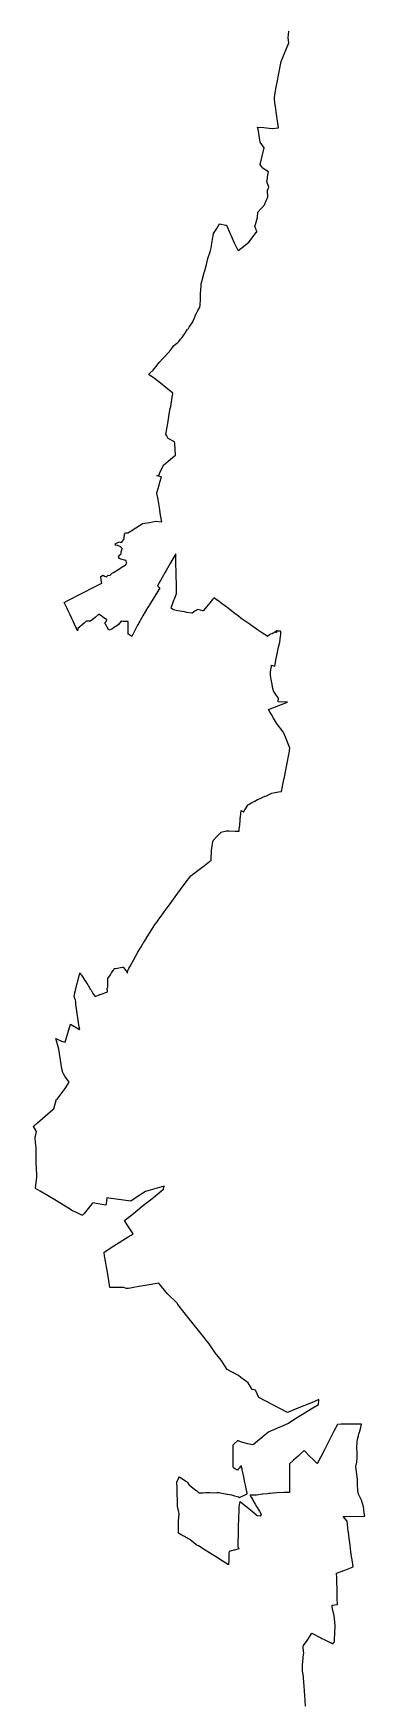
# Model space of a CAD drawing. Header units: metres. Extents: x 0 to 561379, y 0 to 4092696.
# Drawn here: x 323012 to 332058, y 2038706 to 2084111 of the extents above; entities that cross this region are included whole.
import ezdxf

# ---------------------------------------------------------------- set-up
doc = ezdxf.new("R2010")
doc.units = ezdxf.units.M
doc.layers.add('DISTRICT BOUNDRY', color=86, linetype='Continuous')

msp = doc.modelspace()

# ---------------------------------------------------------------- linework, layer by layer
at = {"layer": 'DISTRICT BOUNDRY'}
msp.add_polyline3d([(330439, 2038502, 0), (330422, 2038789, 0), (330417, 2038911, 0), (330404, 2039054, 0), (330400, 2039139, 0), (330389, 2039302, 0), (330376, 2039364, 0), (330356, 2039456, 0), (330360, 2039590, 0), (330360, 2039622, 0), (330384, 2039917, 0), (330398, 2039941, 0), (330390, 2040009, 0), (330382, 2040094, 0), (330379, 2040120, 0), (330389, 2040154, 0), (330487, 2040295, 0), (330611, 2040490, 0), (330839, 2040375, 0), (330860, 2040365, 0), (330888, 2040350, 0), (330935, 2040327, 0), (331135, 2040231, 0), (331190, 2040205, 0), (331209, 2040227, 0), (331230, 2040253, 0), (331235, 2040328, 0), (331246, 2040482, 0), (331248, 2040713, 0), (331222, 2040970, 0), (331190, 2041115, 0), (331169, 2041213, 0), (331167, 2041257, 0), (331315, 2041274, 0), (331309, 2041434, 0), (331308, 2041491, 0), (331307, 2041509, 0), (331304, 2041629, 0), (331304, 2041629, 0), (331304, 2041658, 0), (331303, 2041714, 0), (331302, 2041754, 0), (331300, 2041836, 0), (331296, 2041997, 0), (331291, 2042125, 0), (331516, 2042209, 0), (331693, 2042279, 0), (331739, 2042298, 0), (331730, 2042367, 0), (331729, 2042376, 0), (331711, 2042494, 0), (331697, 2042585, 0), (331682, 2042706, 0), (331658, 2042895, 0), (331634, 2043080, 0), (331613, 2043243, 0), (331610, 2043270, 0), (331597, 2043369, 0), (331575, 2043543, 0), (331465, 2043671, 0), (331533, 2043673, 0), (332058, 2043686, 0), (332055, 2043709, 0), (332035, 2043847, 0), (332020, 2043952, 0), (332019, 2043965, 0), (332019, 2043968, 0), (331968, 2044116, 0), (331886, 2044279, 0), (331886, 2044279, 0), (331873, 2044369, 0), (331861, 2044558, 0), (331860, 2044635, 0), (331859, 2044694, 0), (331845, 2044820, 0), (331844, 2044832, 0), (331814, 2045028, 0), (331816, 2045040, 0), (331838, 2045158, 0), (331855, 2045286, 0), (331852, 2045375, 0), (331849, 2045432, 0), (331843, 2045531, 0), (331854, 2045710, 0), (331853, 2045714, 0), (331865, 2045772, 0), (331887, 2045875, 0), (331898, 2045928, 0), (331911, 2045972, 0), (331947, 2046099, 0), (331973, 2046194, 0), (331962, 2046194, 0), (331893, 2046193, 0), (331838, 2046193, 0), (331719, 2046192, 0), (331618, 2046190, 0), (331425, 2046187, 0), (331417, 2046187, 0), (331411, 2046187, 0), (331317, 2046186, 0), (331219, 2046000, 0), (331130, 2045832, 0), (331126, 2045822, 0), (331047, 2045670, 0), (330956, 2045494, 0), (330859, 2045304, 0), (330788, 2045166, 0), (330764, 2045120, 0), (330759, 2045118, 0), (330651, 2045225, 0), (330554, 2045322, 0), (330430, 2045444, 0), (330402, 2045472, 0), (330398, 2045468, 0), (330313, 2045387, 0), (330238, 2045317, 0), (330118, 2045205, 0), (330005, 2045105, 0), (330009, 2044928, 0), (330008, 2044732, 0), (330006, 2044495, 0), (330006, 2044352, 0), (330003, 2044335, 0), (330003, 2044332, 0), (329949, 2044329, 0), (329848, 2044324, 0), (329661, 2044315, 0), (329571, 2044308, 0), (329558, 2044307, 0), (329479, 2044301, 0), (329449, 2044299, 0), (329407, 2044296, 0), (329273, 2044286, 0), (329256, 2044284, 0), (329163, 2044268, 0), (329106, 2044259, 0), (329084, 2044255, 0), (329012, 2044255, 0), (329009, 2044255, 0), (328934, 2044255, 0), (328930, 2044255, 0), (328933, 2044247, 0), (328937, 2044233, 0), (328954, 2044209, 0), (328956, 2044205, 0), (328993, 2044142, 0), (329006, 2044120, 0), (329072, 2044008, 0), (329107, 2043947, 0), (329183, 2043818, 0), (329230, 2043734, 0), (329235, 2043724, 0), (329208, 2043679, 0), (329130, 2043693, 0), (329128, 2043694, 0), (329125, 2043694, 0), (329004, 2043792, 0), (328997, 2043797, 0), (328671, 2044060, 0), (328648, 2044080, 0), (328647, 2044078, 0), (328641, 2044046, 0), (328632, 2043996, 0), (328621, 2043937, 0), (328609, 2043538, 0), (328608, 2043483, 0), (328602, 2043190, 0), (328596, 2042958, 0), (328594, 2042943, 0), (328596, 2042859, 0), (328624, 2042791, 0), (328506, 2042759, 0), (328484, 2042753, 0), (328356, 2042716, 0), (328353, 2042675, 0), (328345, 2042495, 0), (328337, 2042352, 0), (328093, 2042511, 0), (328057, 2042534, 0), (327705, 2042758, 0), (327520, 2042875, 0), (327455, 2042903, 0), (327324, 2043016, 0), (327297, 2043035, 0), (327285, 2043043, 0), (327169, 2043109, 0), (327142, 2043125, 0), (327068, 2043166, 0), (326972, 2043219, 0), (326973, 2043255, 0), (326973, 2043277, 0), (326977, 2043549, 0), (326994, 2043742, 0), (326992, 2043758, 0), (326985, 2043792, 0), (326949, 2043954, 0), (326951, 2044060, 0), (326951, 2044084, 0), (326941, 2044315, 0), (326936, 2044458, 0), (326929, 2044614, 0), (326977, 2044712, 0), (327000, 2044759, 0), (327173, 2044635, 0), (327191, 2044628, 0), (327218, 2044596, 0), (327261, 2044542, 0), (327267, 2044535, 0), (327321, 2044492, 0), (327424, 2044410, 0), (327468, 2044378, 0), (327530, 2044320, 0), (327611, 2044317, 0), (327642, 2044323, 0), (327719, 2044325, 0), (327816, 2044326, 0), (327838, 2044324, 0), (327937, 2044323, 0), (328021, 2044330, 0), (328078, 2044326, 0), (328088, 2044324, 0), (328125, 2044318, 0), (328161, 2044312, 0), (328207, 2044303, 0), (328297, 2044284, 0), (328311, 2044285, 0), (328419, 2044264, 0), (328481, 2044243, 0), (328505, 2044239, 0), (328536, 2044228, 0), (328542, 2044229, 0), (328617, 2044206, 0), (328637, 2044195, 0), (328827, 2044283, 0), (328850, 2044296, 0), (328852, 2044297, 0), (328846, 2044322, 0), (328843, 2044339, 0), (328838, 2044363, 0), (328835, 2044382, 0), (328805, 2044526, 0), (328788, 2044602, 0), (328756, 2044755, 0), (328714, 2044951, 0), (328710, 2044970, 0), (328697, 2045028, 0), (328691, 2045059, 0), (328662, 2045026, 0), (328642, 2045003, 0), (328608, 2044963, 0), (328586, 2044938, 0), (328501, 2044983, 0), (328475, 2044996, 0), (328472, 2045027, 0), (328470, 2045204, 0), (328469, 2045376, 0), (328468, 2045428, 0), (328466, 2045570, 0), (328465, 2045600, 0), (328465, 2045619, 0), (328466, 2045623, 0), (328489, 2045644, 0), (328598, 2045742, 0), (328603, 2045746, 0), (328621, 2045736, 0), (328658, 2045715, 0), (328696, 2045706, 0), (328720, 2045700, 0), (328859, 2045667, 0), (328998, 2045634, 0), (329019, 2045645, 0), (329078, 2045694, 0), (329130, 2045737, 0), (329274, 2045856, 0), (329296, 2045874, 0), (329430, 2045985, 0), (329556, 2046038, 0), (329601, 2046057, 0), (329676, 2046088, 0), (329776, 2046130, 0), (329980, 2046218, 0), (330149, 2046334, 0), (330402, 2046493, 0), (330592, 2046607, 0), (330795, 2046729, 0), (330807, 2046838, 0), (330809, 2046861, 0), (330601, 2046776, 0), (330235, 2046628, 0), (329951, 2046512, 0), (329168, 2046917, 0), (329076, 2047116, 0), (328982, 2047138, 0), (328873, 2047316, 0), (328677, 2047464, 0), (328611, 2047519, 0), (328302, 2047684, 0), (328162, 2047910, 0), (328137, 2047937, 0), (327979, 2048134, 0), (327817, 2048382, 0), (327696, 2048527, 0), (327677, 2048550, 0), (327487, 2048786, 0), (327487, 2048787, 0), (327302, 2049019, 0), (327130, 2049236, 0), (326961, 2049455, 0), (326937, 2049486, 0), (326671, 2049741, 0), (326469, 2049997, 0), (326439, 2050033, 0), (326065, 2049968, 0), (325897, 2049944, 0), (325700, 2049909, 0), (325670, 2049903, 0), (325663, 2049902, 0), (325600, 2049890, 0), (325556, 2049893, 0), (325527, 2049900, 0), (325476, 2049913, 0), (325448, 2049917, 0), (325283, 2049916, 0), (325244, 2049916, 0), (325218, 2049915, 0), (325103, 2049913, 0), (325043, 2050278, 0), (324966, 2050738, 0), (324960, 2050773, 0), (324944, 2050880, 0), (325215, 2051051, 0), (325603, 2051294, 0), (325688, 2051345, 0), (325741, 2051376, 0), (325593, 2051598, 0), (325499, 2051745, 0), (325743, 2051936, 0), (325986, 2052134, 0), (326291, 2052374, 0), (326530, 2052567, 0), (326563, 2052600, 0), (326570, 2052620, 0), (326576, 2052636, 0), (326585, 2052684, 0), (326072, 2052538, 0), (325852, 2052389, 0), (325677, 2052271, 0), (325076, 2052351, 0), (325020, 2052358, 0), (324998, 2052196, 0), (324993, 2052161, 0), (324629, 2052221, 0), (324628, 2052220, 0), (324618, 2052208, 0), (324405, 2051937, 0), (324395, 2051924, 0), (324374, 2051905, 0), (324353, 2051888, 0), (324351, 2051885, 0), (324350, 2051885, 0), (324340, 2051890, 0), (324191, 2051959, 0), (324079, 2052011, 0), (324061, 2052019, 0), (324024, 2052044, 0), (323999, 2052059, 0), (323766, 2052205, 0), (323601, 2052309, 0), (323202, 2052544, 0), (323073, 2052620, 0), (323070, 2052622, 0), (323111, 2052922, 0), (323107, 2052993, 0), (323092, 2053324, 0), (323092, 2053473, 0), (323092, 2053688, 0), (323089, 2053727, 0), (323089, 2053730, 0), (323084, 2053791, 0), (323076, 2053887, 0), (323068, 2053979, 0), (323066, 2054017, 0), (323071, 2054042, 0), (323099, 2054174, 0), (323014, 2054309, 0), (323012, 2054311, 0), (323021, 2054312, 0), (323032, 2054313, 0), (323040, 2054321, 0), (323126, 2054405, 0), (323550, 2054769, 0), (323575, 2054791, 0), (323642, 2055052, 0), (323666, 2055053, 0), (323879, 2055339, 0), (323992, 2055512, 0), (323876, 2055680, 0), (323835, 2055738, 0), (323823, 2055781, 0), (323789, 2055876, 0), (323712, 2056413, 0), (323628, 2056704, 0), (323786, 2056634, 0), (323881, 2056606, 0), (324032, 2057098, 0), (324273, 2056950, 0), (324281, 2056958, 0), (324275, 2056985, 0), (324270, 2057003, 0), (324269, 2057011, 0), (324178, 2057639, 0), (324177, 2057694, 0), (324176, 2057715, 0), (324161, 2057749, 0), (324153, 2057770, 0), (324133, 2057819, 0), (324125, 2057842, 0), (324125, 2057848, 0), (324135, 2057892, 0), (324145, 2057940, 0), (324151, 2057964, 0), (324158, 2057991, 0), (324162, 2058013, 0), (324167, 2058029, 0), (324168, 2058041, 0), (324175, 2058057, 0), (324178, 2058071, 0), (324181, 2058085, 0), (324186, 2058099, 0), (324187, 2058114, 0), (324193, 2058129, 0), (324196, 2058144, 0), (324205, 2058179, 0), (324214, 2058209, 0), (324214, 2058219, 0), (324225, 2058264, 0), (324241, 2058321, 0), (324242, 2058335, 0), (324249, 2058353, 0), (324253, 2058377, 0), (324266, 2058419, 0), (324275, 2058455, 0), (324282, 2058475, 0), (324283, 2058486, 0), (324289, 2058494, 0), (324304, 2058469, 0), (324314, 2058454, 0), (324327, 2058436, 0), (324348, 2058401, 0), (324364, 2058375, 0), (324390, 2058334, 0), (324420, 2058290, 0), (324453, 2058239, 0), (324459, 2058229, 0), (324482, 2058192, 0), (324499, 2058166, 0), (324521, 2058132, 0), (324538, 2058103, 0), (324577, 2058042, 0), (324591, 2058019, 0), (324612, 2057987, 0), (324650, 2057926, 0), (324693, 2057860, 0), (324702, 2057847, 0), (324791, 2057885, 0), (324826, 2057901, 0), (324840, 2057906, 0), (324891, 2057927, 0), (324916, 2057936, 0), (324962, 2057953, 0), (324984, 2057961, 0), (325018, 2057972, 0), (325038, 2057977, 0), (325038, 2057991, 0), (325036, 2058007, 0), (325030, 2058048, 0), (325029, 2058060, 0), (325032, 2058071, 0), (325040, 2058095, 0), (325043, 2058108, 0), (325046, 2058123, 0), (325050, 2058136, 0), (325050, 2058178, 0), (325049, 2058341, 0), (325116, 2058443, 0), (325151, 2058495, 0), (325193, 2058558, 0), (325209, 2058582, 0), (325213, 2058588, 0), (325220, 2058604, 0), (325224, 2058612, 0), (325229, 2058613, 0), (325243, 2058616, 0), (325258, 2058618, 0), (325304, 2058626, 0), (325310, 2058627, 0), (325396, 2058642, 0), (325442, 2058651, 0), (325465, 2058655, 0), (325506, 2058604, 0), (325541, 2058560, 0), (325544, 2058556, 0), (325559, 2058530, 0), (325561, 2058525, 0), (325562, 2058523, 0), (325563, 2058521, 0), (325580, 2058488, 0), (325581, 2058498, 0), (325589, 2058556, 0), (325624, 2058614, 0), (325651, 2058664, 0), (325746, 2058838, 0), (325869, 2059057, 0), (325956, 2059204, 0), (326015, 2059303, 0), (326022, 2059315, 0), (326024, 2059318, 0), (326065, 2059387, 0), (326072, 2059399, 0), (326100, 2059445, 0), (326101, 2059448, 0), (326120, 2059479, 0), (326198, 2059602, 0), (326291, 2059753, 0), (326299, 2059765, 0), (326305, 2059775, 0), (326314, 2059787, 0), (326349, 2059836, 0), (326390, 2059891, 0), (326419, 2059931, 0), (326447, 2059970, 0), (326469, 2059999, 0), (326500, 2060042, 0), (326520, 2060068, 0), (326567, 2060130, 0), (326588, 2060158, 0), (326747, 2060380, 0), (326888, 2060571, 0), (327030, 2060766, 0), (327161, 2060938, 0), (327312, 2061140, 0), (327355, 2061173, 0), (327362, 2061177, 0), (327689, 2061422, 0), (327869, 2061572, 0), (327869, 2061581, 0), (327870, 2061588, 0), (327880, 2061831, 0), (327917, 2062074, 0), (327921, 2062102, 0), (328007, 2062191, 0), (328110, 2062302, 0), (328132, 2062325, 0), (328134, 2062327, 0), (328281, 2062368, 0), (328343, 2062366, 0), (328358, 2062364, 0), (328519, 2062359, 0), (328542, 2062358, 0), (328633, 2062355, 0), (328633, 2062356, 0), (328635, 2062410, 0), (328645, 2062528, 0), (328656, 2062653, 0), (328662, 2062715, 0), (328665, 2062737, 0), (328679, 2062848, 0), (328687, 2062906, 0), (328689, 2062924, 0), (328748, 2062881, 0), (328754, 2062876, 0), (328790, 2062939, 0), (328806, 2062966, 0), (328864, 2063066, 0), (328870, 2063078, 0), (328902, 2063096, 0), (328904, 2063097, 0), (328978, 2063137, 0), (329056, 2063178, 0), (329136, 2063221, 0), (329158, 2063233, 0), (329224, 2063262, 0), (329280, 2063283, 0), (329344, 2063311, 0), (329379, 2063326, 0), (329413, 2063340, 0), (329521, 2063392, 0), (329612, 2063410, 0), (329702, 2063427, 0), (329791, 2063444, 0), (329854, 2063769, 0), (329866, 2063827, 0), (329903, 2064020, 0), (329922, 2064117, 0), (329940, 2064209, 0), (329989, 2064452, 0), (329994, 2064482, 0), (330017, 2064621, 0), (330007, 2064647, 0), (329877, 2064969, 0), (329872, 2064983, 0), (329845, 2065044, 0), (329845, 2065045, 0), (329832, 2065065, 0), (329676, 2065264, 0), (329669, 2065277, 0), (329625, 2065349, 0), (329568, 2065443, 0), (329512, 2065535, 0), (329475, 2065597, 0), (329429, 2065674, 0), (329954, 2065875, 0), (329931, 2065876, 0), (329695, 2065880, 0), (329695, 2065880, 0), (329709, 2065980, 0), (329652, 2066057, 0), (329573, 2066162, 0), (329568, 2066183, 0), (329545, 2066285, 0), (329528, 2066368, 0), (329503, 2066489, 0), (329491, 2066544, 0), (329486, 2066619, 0), (329488, 2066701, 0), (329514, 2066854, 0), (329516, 2066886, 0), (329604, 2066861, 0), (329604, 2066861, 0), (329612, 2066903, 0), (329636, 2067023, 0), (329670, 2067197, 0), (329706, 2067371, 0), (329744, 2067512, 0), (329745, 2067513, 0), (329759, 2067674, 0), (329769, 2067707, 0), (329768, 2067730, 0), (329765, 2067787, 0), (329764, 2067800, 0), (329763, 2067806, 0), (329758, 2067810, 0), (329746, 2067813, 0), (329723, 2067815, 0), (329696, 2067814, 0), (329689, 2067814, 0), (329683, 2067814, 0), (329669, 2067818, 0), (329658, 2067824, 0), (329655, 2067826, 0), (329652, 2067823, 0), (329652, 2067791, 0), (329652, 2067772, 0), (329635, 2067772, 0), (329632, 2067785, 0), (329629, 2067802, 0), (329581, 2067767, 0), (329561, 2067753, 0), (329529, 2067743, 0), (329475, 2067726, 0), (329449, 2067705, 0), (329404, 2067669, 0), (329384, 2067682, 0), (329265, 2067761, 0), (329134, 2067848, 0), (328943, 2067980, 0), (328930, 2067989, 0), (328713, 2068139, 0), (328679, 2068166, 0), (328614, 2068217, 0), (328568, 2068253, 0), (328551, 2068266, 0), (328478, 2068321, 0), (328419, 2068368, 0), (328385, 2068393, 0), (328340, 2068428, 0), (328301, 2068456, 0), (328272, 2068480, 0), (328270, 2068481, 0), (328231, 2068509, 0), (328180, 2068546, 0), (328133, 2068581, 0), (328081, 2068620, 0), (328024, 2068662, 0), (328014, 2068669, 0), (327946, 2068720, 0), (327933, 2068705, 0), (327929, 2068699, 0), (327906, 2068671, 0), (327869, 2068627, 0), (327835, 2068586, 0), (327810, 2068556, 0), (327788, 2068530, 0), (327741, 2068476, 0), (327704, 2068431, 0), (327646, 2068362, 0), (327639, 2068364, 0), (327580, 2068381, 0), (327502, 2068405, 0), (327422, 2068353, 0), (327348, 2068305, 0), (327341, 2068300, 0), (327202, 2068324, 0), (327180, 2068328, 0), (327128, 2068337, 0), (327080, 2068346, 0), (327009, 2068358, 0), (326961, 2068367, 0), (326874, 2068382, 0), (326840, 2068390, 0), (326825, 2068401, 0), (326774, 2068441, 0), (326787, 2068477, 0), (326822, 2068573, 0), (326851, 2068654, 0), (326865, 2068691, 0), (326882, 2068740, 0), (326920, 2068842, 0), (326920, 2068861, 0), (326919, 2068952, 0), (326919, 2068997, 0), (326919, 2069043, 0), (326918, 2069152, 0), (326918, 2069156, 0), (326916, 2069243, 0), (326915, 2069292, 0), (326911, 2069418, 0), (326910, 2069432, 0), (326908, 2069518, 0), (326907, 2069558, 0), (326906, 2069608, 0), (326906, 2069624, 0), (326900, 2069914, 0), (326900, 2069916, 0), (326766, 2069688, 0), (326762, 2069681, 0), (326749, 2069658, 0), (326676, 2069532, 0), (326637, 2069463, 0), (326614, 2069424, 0), (326528, 2069272, 0), (326402, 2069050, 0), (326398, 2069045, 0), (326440, 2069012, 0), (326470, 2068990, 0), (326374, 2068835, 0), (326312, 2068735, 0), (326182, 2068525, 0), (326174, 2068513, 0), (326132, 2068445, 0), (326037, 2068291, 0), (326027, 2068276, 0), (326001, 2068229, 0), (325927, 2068098, 0), (325918, 2068080, 0), (325895, 2068037, 0), (325881, 2068011, 0), (325880, 2068008, 0), (325876, 2068001, 0), (325861, 2067973, 0), (325782, 2067825, 0), (325699, 2067669, 0), (325617, 2067723, 0), (325602, 2067732, 0), (325600, 2067926, 0), (325599, 2068070, 0), (325594, 2068071, 0), (325563, 2068073, 0), (325467, 2068079, 0), (325424, 2068082, 0), (325419, 2068082, 0), (325411, 2068083, 0), (325379, 2068042, 0), (325337, 2067989, 0), (325280, 2067950, 0), (325257, 2067935, 0), (325155, 2067865, 0), (325130, 2067853, 0), (325103, 2067848, 0), (325073, 2067841, 0), (324982, 2068000, 0), (324969, 2068023, 0), (324969, 2068023, 0), (324980, 2068044, 0), (325016, 2068115, 0), (325018, 2068118, 0), (324900, 2068204, 0), (324860, 2068234, 0), (324842, 2068247, 0), (324804, 2068275, 0), (324703, 2068188, 0), (324659, 2068151, 0), (324577, 2068081, 0), (324528, 2068082, 0), (324523, 2068082, 0), (324457, 2068083, 0), (324439, 2068067, 0), (324398, 2068031, 0), (324231, 2067884, 0), (324231, 2067883, 0), (324230, 2067880, 0), (324223, 2067824, 0), (324194, 2067883, 0), (324127, 2068024, 0), (324099, 2068084, 0), (324063, 2068159, 0), (324017, 2068254, 0), (323955, 2068383, 0), (323933, 2068430, 0), (323900, 2068500, 0), (323856, 2068593, 0), (323854, 2068596, 0), (323974, 2068658, 0), (323976, 2068659, 0), (324686, 2069023, 0), (324722, 2069041, 0), (324881, 2069123, 0), (324883, 2069123, 0), (324884, 2069123, 0), (324884, 2069124, 0), (324869, 2069205, 0), (324853, 2069299, 0), (324903, 2069327, 0), (324916, 2069335, 0), (324921, 2069338, 0), (324960, 2069315, 0), (325003, 2069290, 0), (325008, 2069294, 0), (325048, 2069327, 0), (325049, 2069328, 0), (325107, 2069337, 0), (325108, 2069337, 0), (325178, 2069400, 0), (325202, 2069413, 0), (325321, 2069480, 0), (325413, 2069543, 0), (325518, 2069613, 0), (325519, 2069614, 0), (325526, 2069624, 0), (325540, 2069645, 0), (325541, 2069645, 0), (325547, 2069647, 0), (325559, 2069651, 0), (325566, 2069664, 0), (325560, 2069684, 0), (325549, 2069718, 0), (325544, 2069734, 0), (325541, 2069735, 0), (325400, 2069778, 0), (325368, 2069788, 0), (325341, 2069835, 0), (325364, 2069880, 0), (325366, 2069881, 0), (325410, 2069918, 0), (325410, 2069920, 0), (325409, 2069975, 0), (325409, 2069976, 0), (325430, 2070033, 0), (325437, 2070052, 0), (325440, 2070061, 0), (325438, 2070063, 0), (325383, 2070117, 0), (325332, 2070138, 0), (325318, 2070143, 0), (325305, 2070145, 0), (325248, 2070154, 0), (325252, 2070185, 0), (325255, 2070204, 0), (325298, 2070221, 0), (325357, 2070243, 0), (325388, 2070237, 0), (325422, 2070230, 0), (325425, 2070235, 0), (325491, 2070330, 0), (325504, 2070466, 0), (325521, 2070479, 0), (325537, 2070491, 0), (325597, 2070493, 0), (325701, 2070560, 0), (325740, 2070584, 0), (325983, 2070739, 0), (325991, 2070744, 0), (325994, 2070745, 0), (326184, 2070777, 0), (326269, 2070791, 0), (326369, 2070807, 0), (326518, 2070794, 0), (326518, 2070796, 0), (326497, 2070926, 0), (326479, 2071031, 0), (326464, 2071128, 0), (326458, 2071168, 0), (326447, 2071234, 0), (326430, 2071344, 0), (326424, 2071381, 0), (326419, 2071410, 0), (326385, 2071569, 0), (326397, 2071613, 0), (326445, 2071790, 0), (326468, 2071874, 0), (326508, 2072016, 0), (326502, 2072017, 0), (326454, 2072028, 0), (326419, 2072034, 0), (326380, 2072042, 0), (326445, 2072071, 0), (326470, 2072128, 0), (326563, 2072339, 0), (326691, 2072443, 0), (326814, 2072543, 0), (326898, 2072612, 0), (326889, 2072764, 0), (326879, 2072939, 0), (326870, 2072976, 0), (326692, 2073064, 0), (326653, 2073134, 0), (326626, 2073183, 0), (326682, 2073475, 0), (326724, 2073725, 0), (326751, 2073878, 0), (326762, 2073941, 0), (326805, 2074188, 0), (326821, 2074284, 0), (326824, 2074301, 0), (326486, 2074570, 0), (326318, 2074698, 0), (326179, 2074804, 0), (326164, 2074815, 0), (326195, 2074846, 0), (326281, 2074931, 0), (326319, 2074970, 0), (326453, 2075148, 0), (326545, 2075243, 0), (326577, 2075276, 0), (326738, 2075449, 0), (326740, 2075451, 0), (326757, 2075473, 0), (326810, 2075545, 0), (326812, 2075549, 0), (326832, 2075574, 0), (326851, 2075596, 0), (326875, 2075617, 0), (326926, 2075660, 0), (326960, 2075684, 0), (326970, 2075691, 0), (326984, 2075708, 0), (327033, 2075769, 0), (327059, 2075800, 0), (327075, 2075815, 0), (327127, 2075899, 0), (327129, 2075903, 0), (327154, 2075933, 0), (327165, 2075952, 0), (327212, 2076030, 0), (327219, 2076041, 0), (327227, 2076047, 0), (327249, 2076063, 0), (327269, 2076095, 0), (327363, 2076246, 0), (327374, 2076263, 0), (327380, 2076272, 0), (327380, 2076272, 0), (327412, 2076353, 0), (327421, 2076376, 0), (327440, 2076426, 0), (327453, 2076451, 0), (327465, 2076475, 0), (327467, 2076477, 0), (327488, 2076518, 0), (327491, 2076524, 0), (327515, 2076570, 0), (327516, 2076571, 0), (327547, 2076630, 0), (327561, 2076657, 0), (327562, 2076661, 0), (327563, 2076685, 0), (327580, 2076883, 0), (327579, 2076895, 0), (327579, 2076896, 0), (327579, 2076896, 0), (327579, 2076947, 0), (327579, 2076947, 0), (327578, 2076987, 0), (327578, 2076989, 0), (327588, 2077142, 0), (327591, 2077194, 0), (327597, 2077281, 0), (327615, 2077349, 0), (327679, 2077591, 0), (327684, 2077611, 0), (327737, 2077812, 0), (327779, 2077973, 0), (327841, 2078150, 0), (327844, 2078152, 0), (327873, 2078302, 0), (327878, 2078323, 0), (327935, 2078651, 0), (327935, 2078651, 0), (328022, 2078794, 0), (328097, 2078915, 0), (328107, 2078914, 0), (328261, 2078880, 0), (328274, 2078878, 0), (328281, 2078876, 0), (328368, 2078685, 0), (328368, 2078685, 0), (328375, 2078671, 0), (328375, 2078671, 0), (328396, 2078622, 0), (328411, 2078587, 0), (328493, 2078403, 0), (328596, 2078200, 0), (328603, 2078186, 0), (328674, 2078242, 0), (328704, 2078266, 0), (328895, 2078418, 0), (329099, 2078676, 0), (329108, 2078689, 0), (329111, 2078692, 0), (329109, 2078699, 0), (329104, 2078725, 0), (329097, 2078760, 0), (329057, 2078839, 0), (329133, 2079092, 0), (329138, 2079234, 0), (329329, 2079448, 0), (329345, 2079490, 0), (329365, 2079542, 0), (329411, 2079657, 0), (329403, 2079827, 0), (329438, 2079913, 0), (329386, 2080071, 0), (329400, 2080153, 0), (329404, 2080174, 0), (329408, 2080201, 0), (329432, 2080336, 0), (329262, 2080448, 0), (329246, 2080469, 0), (329238, 2080480, 0), (329200, 2080533, 0), (329313, 2080986, 0), (329202, 2081144, 0), (329151, 2081498, 0), (329134, 2081541, 0), (329153, 2081556, 0), (329303, 2081539, 0), (329453, 2081526, 0), (329535, 2081515, 0), (329535, 2081517, 0), (329705, 2081530, 0), (329660, 2081847, 0), (329642, 2081970, 0), (329628, 2082057, 0), (329613, 2082154, 0), (329595, 2082313, 0), (329596, 2082357, 0), (329614, 2082484, 0), (329633, 2082593, 0), (329677, 2082813, 0), (329698, 2082928, 0), (329774, 2083347, 0), (329989, 2083852, 0), (329965, 2083986, 0), (329991, 2084172, 0)], dxfattribs=at)

doc.saveas('drawing.dxf')
